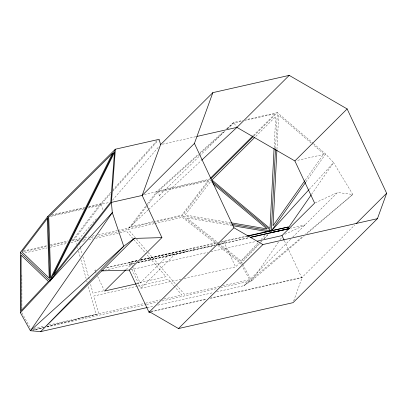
<?xml version="1.0" encoding="UTF-8"?>
<svg xmlns="http://www.w3.org/2000/svg" width="407" height="407" viewBox="0 0 407 407"><rect width="100%" height="100%" fill="white"/><g stroke="black" fill="none" stroke-linecap="round" stroke-linejoin="round"><path stroke-width="0.31" stroke-dasharray="2.04 1.53" d="M274.135 147.532L275.717 116.539L255.499 136.655M275.514 148.687L277.355 112.607L245.935 119.704M276.948 149.293L278.688 115.176L312.255 143.966M293.666 300.9L302.233 277.274L210.729 297.949M216.656 291.85L243.925 285.689L251.668 280.728L278.729 241.707M280.169 239.626L281.975 237.022M311.559 194.358L333.567 162.622L325.615 153.994L313.553 143.646M305.158 180.22L323.769 153.836L312.734 144.378M305.937 181.893L325.615 153.994L296.718 160.521M73.565 240.42L101.15 204.299L110.231 194.114M129.116 227.869L145.971 205.794M147.502 203.785L156.695 191.748L198.189 154.385M146.505 206.486L131.085 226.679L154.553 221.377M146.891 205.983L157.295 192.353L207.941 180.906L181.731 215.237L155.174 221.235M211.375 180.942L209.91 179.721L182.331 215.842L154.487 222.136M76.821 239.682L77.177 240.964L97.105 217.954M112.459 200.224L159.34 146.088M99.995 204.426L111.075 192.007M112.764 190.11L157.163 140.349M112.759 191.28L158.277 140.267M309.264 189.311L333.567 162.622L352.808 194.485L307.056 233.496M257.967 242.852L241.132 260.887L218.35 242.893M260.989 239.611L265.308 234.987M242.292 263.817L241.687 262.729L259.295 243.864M261.014 242.023L261.869 241.102M264.016 238.802L267.882 234.661M210.271 178.358L209.376 179.253L158.883 190.659M253.317 135.526L275.285 113.665L244.948 120.518M253.973 135.872L277.355 112.607L313.069 143.233M126.155 269.52L131.568 264.138L134.01 263.604M136.503 283.821L140.196 282.987L167.236 256.079L214.911 245.467M131.893 269.378L140.766 288.319L174.903 254.344M184.152 278.515L235.602 266.89L258.964 243.645M259.412 243.198L261.655 240.964M263.904 238.726L268.844 233.811M290.593 239.25L243.925 285.689L302.742 236.421M292.837 237.016L337.601 192.47L352.808 194.485L305.657 233.979M210.226 298.448L301.735 277.772L354.772 224.995M159.29 195.564L199.282 156.242M199.735 155.805L224.578 131.375M227.289 128.709L233.613 122.492L242.852 120.401M148.209 209.885L126.847 229.741L97.41 236.391M148.672 209.452L201.17 160.653M200.081 152.681L223.692 131.42M226.526 128.866L233.613 122.492L236.609 126.903M158.12 191.346L198.809 154.706M199.282 154.284L225.59 130.596M227.467 128.907L234.045 122.985L241.921 121.205M220.772 287.708L251.668 280.728L304.166 235.963M315.206 202.844L337.601 192.47M284.849 234.269L304.95 224.959L290.746 228.169M43.89 327.36L32.85 330.108L43.936 327.36M46.958 326.597L96.011 314.377L144.907 303.337M47.014 326.597L98.703 313.777L93.798 296.016L137.19 286.213M162.434 144.231L195.686 136.716M51.842 214.85L85.104 207.336M88.797 206.497L100.504 203.856M51.643 215.481L84.442 208.074M88.772 207.092L109.173 202.483M144.353 194.536L209.91 179.721M50.392 216.514L83.725 208.984M88.044 208.008L99.155 205.499L72.96 239.804L71.724 240.084M23.575 250.961L47.034 245.66M50.117 244.963L68.02 240.919M23.443 251.745L47.578 246.291M50.672 245.589L67.379 241.814M71.708 240.837L81.125 238.711M84.819 237.876L89.123 236.905M92.201 236.208L95.894 235.373M98.352 234.819L117.425 230.51M118.04 230.367L153.866 222.273M77.177 240.964L79.63 240.41M83.923 239.443L86.986 238.746M90.669 237.917L94.348 237.088M154.05 223.702L128.236 229.538L136.101 238.604M154.665 223.565L182.326 217.318L217.201 244.866M24.924 252.93L47.019 247.934M50.086 247.242L66.662 243.498M70.955 242.526L75.87 241.417L76.709 244.459M82.606 241.229L85.704 240.532M88.802 239.83L93.142 238.853M95.62 238.288L126.608 231.288L145.274 252.798M96.011 269.978L94.78 270.253L96.011 269.989M107.082 267.475L137.134 260.607M140.853 259.768L218.335 242.262M221.433 241.56L246.81 236.024M140.262 260.373L185.77 250.178L186.167 251.964L137.673 262.81M140.832 259.875L216.992 243.121M220.711 242.282L246.744 236.401M137.123 260.678L129.075 262.429L129.472 264.214L135.053 262.953M138.151 262.256L215.013 244.887M219.353 243.905L224.313 242.786L235.602 266.89M104.726 270.202L134.641 263.441M137.714 262.749L215.196 245.243M218.294 244.541L249.288 237.54M218.01 244.77L249.003 237.764M130.499 269.826L207.784 252.365M210.877 251.668L256.013 241.468M103.52 290.817L93.005 293.193L90.313 283.455M136.314 283.404L166.015 276.694L145.691 253.276M137.81 286.07L168.183 279.207L173.987 285.902M140.766 288.319L181.054 279.217M34.051 328.378L44.582 325.997M48.921 325.015L96.011 314.377L88.121 285.8M145.523 303.2L160.312 299.857M164.006 299.023L181.873 294.983L174.405 286.38M219.571 286.508L184.549 294.419L177.096 285.831M222.644 285.811L249.679 279.701L242.129 266.086M32.87 330.163L43.376 327.788M47.085 326.953L145.981 304.604M146.596 304.467L157.728 301.953M162.052 300.977L217.063 288.548M147.248 307.534L154.065 305.993M157.784 305.153L212.942 292.689M151.373 311.36L207.021 298.789M150.875 311.859L206.517 299.287M137.215 260.724L130.454 262.194L132.295 266.127M140.288 260.058L185.77 250.178M106.461 267.72L136.579 261.172M230.764 222.751L185.083 214.977L210.49 181.7L211.467 182.514M231.212 224.16L182.331 215.842L217.745 243.818M232.168 225.6L186.66 217.857L217.857 242.501M218.244 244.21L241.687 262.729M217.699 245.258L240.618 263.36L241.829 265.542M136.513 239.077L147.695 251.958M148.107 252.437L176.679 285.353M156.883 191.575L161.213 197.797M242.592 264.367L251.668 280.728M21.922 312.79L30.652 328.535M284.381 240.73L301.735 277.772M132.56 266.692L140.196 282.987M129.472 264.214L130.82 267.084M95.309 271.377L96.098 273.066M97.68 276.434L103.994 289.926M101.15 204.299L103.332 210.76M79.055 242.679L80.23 246.942M80.398 247.548L82.25 254.243M82.921 256.675L88.467 276.76M88.634 277.371L89.474 280.413M77.549 247.497L77.879 248.713M78.551 251.144L80.23 257.224M80.901 259.656L86.106 278.505M86.777 280.937L87.113 282.153M223.911 241L224.313 242.786M193.437 248.443L193.839 250.229M150.097 258.236L150.498 260.022M21.876 275.025L21.917 308.384"/><path stroke-width="0.61" d="M274.099 148.163L270.004 228.495L211.93 180.016L254.604 137.551M231.837 224.267L271.316 230.983L275.483 149.323M276.913 149.929L273.046 225.748L304.792 180.739M149.517 311.777L178.485 328.551L293.02 302.671L377.437 218.666L386.65 193.269L347.14 108.928L289.209 75.381L212.851 92.638L160.582 144.648L142.16 195.446L161.915 237.617L129.263 270.106L101.674 270.889L103.505 270.477M147.248 307.534L40.654 331.619L30.398 330.723L20.416 312.724L50.051 280.978L111.416 202.391L142.16 195.446L194.424 143.432L212.851 92.638M288.466 227.655L311.197 194.882M211.859 181.349L271.316 230.983L305.576 182.412M20.416 312.724L20.35 252.442L47.929 216.321L115.374 149.206L159.122 139.321L160.582 144.648M271.316 230.983L308.837 189.779M289.209 75.381L236.94 127.396L201.633 160.221M134.325 238.4L40.654 331.619L123.733 246.24L134.325 238.4L161.915 237.617M210.719 177.915L252.864 135.974M210.811 178.826L253.078 136.767M125.707 269.968L104.523 291.046L135.887 283.959M257.249 241.188L281.98 235.602L314.631 203.108L294.877 160.938L347.14 108.928M129.263 270.106L149.018 312.276L233.933 227.772L194.424 143.432M178.485 328.551L262.902 244.546L377.437 218.666M356.115 223.652L386.65 193.269M196.917 136.437L236.94 127.396L294.877 160.938M247.364 236.258L288.278 227.014L288.675 228.805L250.244 237.485M250.529 237.256L269.124 233.058M289.509 228.449L269.744 232.916L288.675 228.805M149.018 312.276L150.254 311.996M247.431 235.892L288.278 227.014M231.39 222.858L267.063 228.927L212.932 183.735M232.794 225.707L268.33 231.751M233.933 227.772L262.902 244.546M20.35 252.442L50.051 280.978L112.296 212.617L111.416 202.391L115.374 149.206L50.051 280.978L47.929 216.321M281.98 235.602L284.117 240.161M114.484 152.345L110.796 201.943L53.566 275.224L114.484 152.345M112.525 153.408L50.738 278.042L48.733 216.885L112.525 153.408M112.296 212.617L30.398 330.723L123.733 246.24L112.296 212.617M47.283 218.569L21.861 251.857L49.232 278.154L47.283 218.569M48.428 281.435L21.144 310.663L21.083 255.158L48.428 281.435"/></g></svg>
